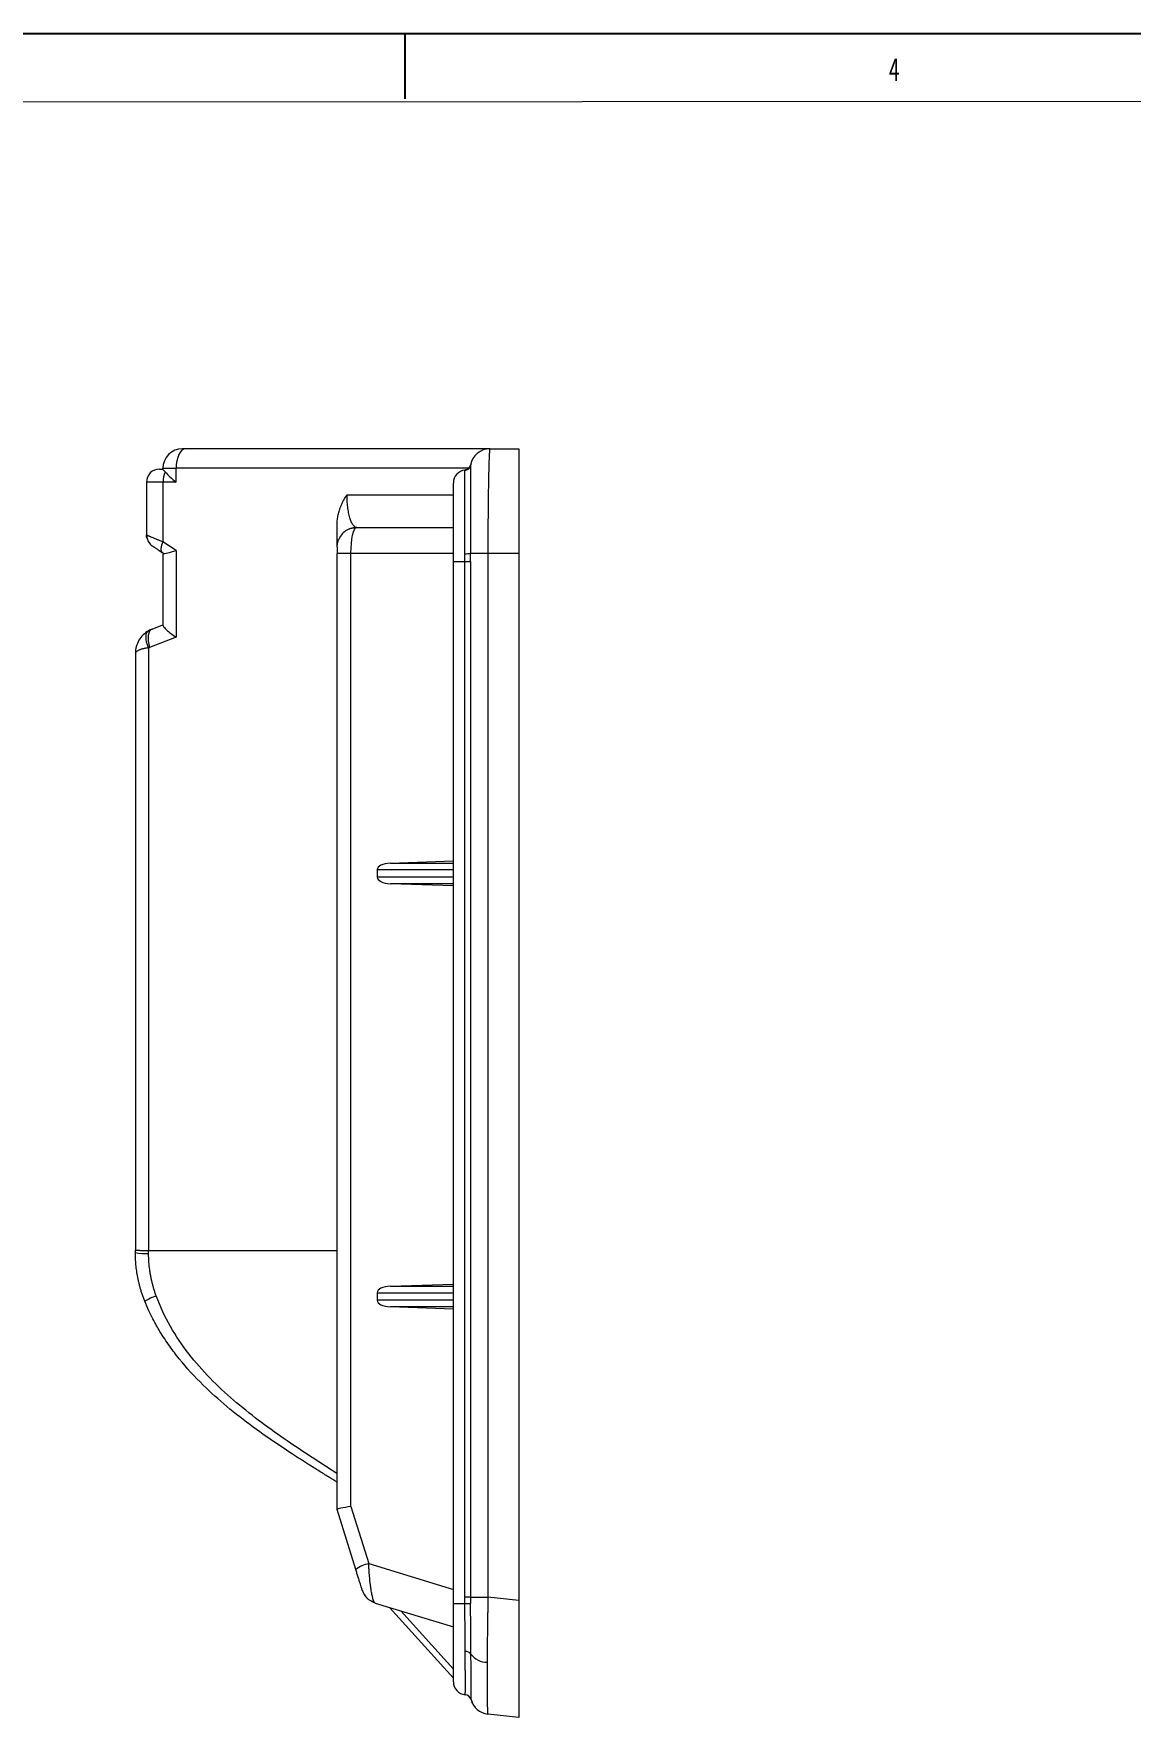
# Model space of a CAD drawing. Header units: millimetres. Extents: x 0 to 1189, y 0 to 841.
# Drawn here: x 389 to 556.9, y 583.1 to 841 of the extents above; entities that cross this region are included whole.
import ezdxf

# ---------------------------------------------------------------- set-up
doc = ezdxf.new("R2010")
doc.units = ezdxf.units.MM
for name, color, linetype in [('10', 7, 'Continuous'), ('5', 7, 'Continuous'), ('9', 7, 'Continuous')]:
    doc.layers.add(name, color=color, linetype=linetype)
doc.styles.add('SLDTEXTSTYLE0', font='TXT', dxfattribs={"width": 0.7})

msp = doc.modelspace()

# ---------------------------------------------------------------- linework, layer by layer
at = {"color": 7, "linetype": 'Continuous', "lineweight": 15}
for p, q in [((458.85, 777.43), (412.27, 777.43)), ((458.85, 777.43), (463.25, 777.43)), ((463.25, 777.43), (463.25, 761.43)), ((408.76, 774.43), (410.79, 774.43)), ((408.76, 774.3), (408.76, 774.43)), ((455.6, 774.43), (410.79, 774.43)), ((410.79, 772.31), (410.79, 774.43)), ((408.79, 772.31), (406.26, 772.31)), ((406.26, 772.31), (406.26, 764.22)), ((408.79, 772.31), (408.79, 763.18)), ((410.79, 772.31), (408.79, 772.31)), ((436.97, 770.38), (453.25, 770.38)), ((438.45, 765.38), (453.25, 765.38)), ((408.82, 761.42), (408.65, 761.53)), ((408.76, 761.46), (408.76, 750.4)), ((410.79, 761.82), (408.79, 763.18)), ((410.79, 761.82), (410.79, 748.58)), ((435.45, 614.98), (435.45, 761.38)), ((437.57, 761.38), (435.45, 761.38)), ((437.57, 615.44), (437.57, 761.38)), ((453.25, 761.38), (437.57, 761.38)), ((455.87, 761.43), (458.54, 761.43)), ((458.54, 761.43), (463.25, 761.43)), ((458.54, 761.43), (458.54, 601.53)), ((463.25, 761.43), (463.25, 601.03)), ((453.25, 760.18), (455.01, 760.18)), ((453.25, 600.58), (453.25, 760.18)), ((455.01, 760.18), (455.88, 760.18)), ((455.01, 601.53), (455.01, 760.18)), ((455.88, 760.18), (455.88, 601.53)), ((407.12, 749.81), (408.76, 750.44)), ((410.79, 748.58), (406.72, 747.01)), ((404.56, 746.08), (404.56, 654.7)), ((406.59, 746.94), (406.59, 654.63)), ((441.58, 712.96), (453.25, 712.96)), ((441.58, 712.96), (441.58, 711.81)), ((453.25, 711.81), (441.58, 711.81)), ((443.6, 713.95), (453.25, 714.29)), ((443.6, 713.95), (453.25, 713.95)), ((453.25, 710.81), (443.6, 710.81)), ((453.25, 710.47), (443.6, 710.81)), ((404.56, 654.33), (404.56, 654.7)), ((406.59, 654.63), (435.45, 654.63)), ((441.58, 648.16), (453.25, 648.16)), ((441.58, 648.16), (441.58, 647.01)), ((443.6, 649.15), (453.25, 649.49)), ((443.6, 649.15), (453.25, 649.15)), ((453.25, 647.01), (441.58, 647.01)), ((453.25, 646.01), (443.6, 646.01)), ((453.25, 645.67), (443.6, 646.01)), ((438.3, 605.79), (435.45, 614.98)), ((435.45, 614.98), (435.45, 614.98)), ((437.57, 615.44), (440.29, 606.68)), ((440.29, 606.68), (453.25, 602.72)), ((455.01, 600.58), (455.01, 601.53)), ((455.88, 601.53), (455.01, 601.53)), ((455.88, 601.53), (458.54, 601.53)), ((463.25, 601.03), (458.54, 601.53)), ((463.25, 601.03), (463.25, 583.13)), ((441.27, 600.64), (453.25, 596.98)), ((443.49, 599.97), (453.25, 589.12)), ((445.2, 599.44), (453.25, 590.5)), ((453.25, 600.58), (455.01, 600.58)), ((463.25, 583.13), (458.54, 583.63))]:
    msp.add_line(p, q, dxfattribs=at)
at = {"color": 8, "linetype": 'Continuous', "lineweight": 15}
msp.add_line((455.89, 774.94), (455.89, 774.93), dxfattribs=at)
at = {"color": 7, "linetype": 'Continuous', "lineweight": 15, "flags": 128}
for points in [[(412.27, 777.43), (411.98, 777.37), (411.7, 777.2), (411.45, 776.93), (411.22, 776.55), (411.04, 776.1), (410.9, 775.58), (410.82, 775.02), (410.79, 774.43)], [(406.32, 763.74), (406.28, 763.98), (406.26, 764.22)], [(435.45, 762.38), (435.51, 762.97), (435.67, 763.51)], [(408.79, 763.18), (408.66, 762.91), (408.56, 762.64), (408.49, 762.39), (408.46, 762.15), (408.46, 761.94), (408.49, 761.77), (408.56, 761.63), (408.65, 761.53)], [(406.59, 746.94), (406.42, 747.39), (406.29, 747.82), (406.22, 748.23), (406.19, 748.6), (406.22, 748.93), (406.29, 749.2), (406.42, 749.41), (406.59, 749.55)], [(407.12, 749.81), (406.91, 749.68), (406.74, 749.47), (406.61, 749.18), (406.53, 748.83), (406.51, 748.43), (406.53, 747.98), (406.6, 747.5), (406.72, 747.01)], [(441.27, 600.64), (440.93, 600.77), (440.72, 600.87)]]:
    msp.add_lwpolyline(points, dxfattribs=at)
at = {"color": 7, "linetype": 'Continuous', "lineweight": 15}
for centre, radius, start, end in [((411.76, 774.43), 3, 90, 180), ((458.85, 774.43), 3, 90, 170.3651), ((408.26, 772.31), 2, 90, 180), ((411.91, 772.4), 3.12, 152.3036, 181.6317), ((455.25, 772.18), 2, 96.3637, 180), ((454.91, 775.1), 0.996, 276.375, 350.2856), ((438.45, 762.38), 3, 90, 118.4468), ((408.26, 764.22), 2, 213.7278, 235.6766), ((455.12, 764.73), 3.38, 268.0252, 282.8591), ((406.24, 663.26), 9.09, 259.3565, 272.1995), ((411.56, 637.35), 11.01, 110.2449, 120.2851), ((441.51, 601.29), 5.52, 102.7289, 125.4767), ((442.15, 603.51), 3, 197.2455, 227.7892), ((452.69, 870.74), 270.17, 270.4914, 270.676), ((455.14, 592.19), 1.02, 38.2267, 94.0644), ((458.34, 594.53), 2.95, 215.4616, 271.4515), ((455.25, 588.58), 2, 180, 264.9), ((454.98, 585.59), 1, 14.8537, 84.9029), ((454.98, 585.59), 1, 14.8388, 84.899), ((454.98, 585.59), 1, 14.7301, 84.8617), ((458.85, 586.62), 3, 194.8795, 263.8207), ((458.85, 586.61), 3, 194.73, 264)]:
    msp.add_arc(centre, radius, start, end, dxfattribs=at)
at = {"color": 8, "linetype": 'Continuous', "lineweight": 15}
msp.add_arc((454.92, 775.16), 1, 329.227, 349.4608, dxfattribs=at)
at = {"color": 7, "linetype": 'Continuous', "lineweight": 15}
for centre, major_axis, ratio, start_param, end_param in [((443.77, 712.96), (2.19, 0), 0.456965, 1.647737, 3.141593), ((443.77, 711.81), (2.19, 0), 0.456965, 3.141593, 4.635448), ((443.77, 648.16), (2.19, 0), 0.456965, 1.647737, 3.141593), ((443.77, 647.01), (2.19, 0), 0.456965, 3.141593, 4.635448), ((438.45, 615.44), (3, 0.45), 0.045227, 1.860644, 3.134735)]:
    msp.add_ellipse(centre, major_axis=major_axis, ratio=ratio, start_param=start_param, end_param=end_param, dxfattribs=at)
for points, knots in [([(412.27, 777.43), (412.25, 777.43), (412.17, 777.43), (412.03, 777.43), (411.89, 777.43), (411.8, 777.43), (411.77, 777.43), (411.76, 777.43), (411.76, 777.43)], [0, 0, 0, 0, 0.074116, 0.252394, 0.500016, 0.749086, 0.873304, 1, 1, 1, 1]), ([(458.85, 777.43), (458.85, 777.43), (458.84, 777.43), (458.83, 777.4), (458.82, 777.35), (458.81, 777.29), (458.8, 777.22), (458.79, 777.14), (458.78, 777.05), (458.77, 776.95), (458.77, 776.85), (458.76, 776.74), (458.75, 776.64), (458.75, 776.53), (458.74, 776.42), (458.73, 776.13), (458.7, 775.61), (458.67, 774.75), (458.65, 773.8), (458.63, 772.83), (458.61, 771.88), (458.6, 770.95), (458.58, 769.98), (458.57, 768.97), (458.56, 767.93), (458.55, 766.87), (458.55, 765.79), (458.54, 764.7), (458.54, 763.61), (458.54, 762.52), (458.54, 761.79), (458.54, 761.43)], [0, 0, 0, 0, 0.022441, 0.044071, 0.064891, 0.084901, 0.1041, 0.122489, 0.140067, 0.156835, 0.172792, 0.187939, 0.202276, 0.215802, 0.228517, 0.240423, 0.310556, 0.377292, 0.44063, 0.500572, 0.548283, 0.595528, 0.642309, 0.688627, 0.734484, 0.779879, 0.824816, 0.869295, 0.913318, 0.956885, 1, 1, 1, 1]), ([(408.26, 774.31), (408.26, 774.31), (408.27, 774.31), (408.3, 774.31), (408.35, 774.31), (408.42, 774.31), (408.51, 774.31), (408.63, 774.31), (408.72, 774.31), (408.76, 774.31)], [0, 0, 0, 0, 0.145361, 0.288229, 0.429579, 0.570421, 0.711771, 0.854639, 1, 1, 1, 1]), ([(408.76, 774.3), (408.76, 774.28), (408.8, 774.23), (408.93, 774.08), (409.03, 773.98), (409.15, 773.85)], [0, 0, 0, 0, 0.5, 0.5, 1, 1, 1, 1]), ([(409.15, 773.85), (409.34, 773.64), (409.58, 773.39), (410.13, 772.86), (410.45, 772.58), (410.79, 772.31)], [0, 0, 0, 0, 0.5, 0.5, 1, 1, 1, 1]), ([(455, 761.35), (455, 761.51), (455, 761.84), (455, 762.34), (454.99, 762.85), (454.99, 763.37), (454.99, 763.89), (454.99, 764.42), (454.99, 764.96), (454.98, 765.51), (454.98, 766.37), (454.98, 767.98), (454.98, 770.04), (454.98, 771.76), (454.99, 772.73), (454.99, 773.25), (455, 773.58), (455, 773.83), (455.01, 774.01), (455.02, 774.08), (455.02, 774.11)], [0, 0, 0, 0, 0.025104, 0.050882, 0.077332, 0.104456, 0.132252, 0.160722, 0.189865, 0.219682, 0.250171, 0.334529, 0.499991, 0.649946, 0.749852, 0.803781, 0.85576, 0.905789, 0.953869, 1, 1, 1, 1]), ([(455.02, 774.11), (455.02, 774.13), (455.03, 774.16), (455.03, 774.17), (455.03, 774.17)], [0, 0, 0, 0, 0.512271, 1, 1, 1, 1]), ([(455.9, 774.97), (455.88, 774.89), (455.84, 774.74), (455.67, 774.47), (455.44, 774.29), (455.21, 774.2), (455.09, 774.18), (455.03, 774.17)], [0, 0, 0, 0, 0.237495, 0.479943, 0.735385, 0.867483, 1, 1, 1, 1]), ([(455.89, 774.93), (455.89, 774.92), (455.89, 774.89), (455.88, 774.82), (455.88, 774.73), (455.87, 774.61), (455.87, 774.47), (455.86, 774.31), (455.86, 774.12), (455.86, 773.9), (455.85, 773.38), (455.85, 772.4), (455.85, 770.74), (455.85, 768.79), (455.85, 766.96), (455.85, 765.44), (455.86, 764.43), (455.86, 763.42), (455.87, 762.42), (455.87, 761.76), (455.87, 761.43)], [0, 0, 0, 0, 0.02593, 0.052322, 0.079178, 0.106502, 0.134295, 0.16256, 0.191297, 0.220506, 0.250187, 0.384699, 0.500039, 0.61896, 0.749895, 0.80278, 0.854207, 0.904199, 0.952784, 1, 1, 1, 1]), ([(453.25, 760.18), (453.25, 760.33), (453.25, 760.62), (453.25, 761.06), (453.25, 761.5), (453.25, 761.93), (453.25, 762.6), (453.25, 763.5), (453.25, 764.62), (453.25, 765.71), (453.25, 767.12), (453.25, 768.73), (453.25, 770.03), (453.25, 770.85), (453.25, 771.35), (453.25, 771.73), (453.25, 771.97), (453.25, 772.1), (453.25, 772.17), (453.25, 772.18), (453.25, 772.18)], [0, 0, 0, 0, 0.023353, 0.046655, 0.069937, 0.09323, 0.116565, 0.1783, 0.240092, 0.304402, 0.368768, 0.500006, 0.631244, 0.695554, 0.759919, 0.821655, 0.883447, 0.922284, 0.961087, 1, 1, 1, 1]), ([(435.45, 765.69), (435.45, 765.81), (435.45, 766.05), (435.48, 766.41), (435.52, 766.76), (435.58, 767.12), (435.66, 767.47), (435.75, 767.83), (435.91, 768.32), (436.15, 768.94), (436.52, 769.68), (436.82, 770.14), (436.97, 770.38)], [0, 0, 0, 0, 0.070267, 0.140554, 0.21107, 0.282018, 0.3536, 0.426013, 0.499444, 0.659642, 0.825976, 1, 1, 1, 1]), ([(438.17, 765.48), (438.15, 765.49), (438.1, 765.52), (438.01, 765.6), (437.84, 765.8), (437.63, 766.17), (437.4, 766.82), (437.21, 767.6), (437.07, 768.49), (436.99, 769.43), (436.97, 770.07), (436.97, 770.38)], [0, 0, 0, 0, 0.021638, 0.093872, 0.152515, 0.325085, 0.473332, 0.623988, 0.759554, 0.882131, 1, 1, 1, 1]), ([(406.26, 764.22), (406.26, 764.22), (406.27, 764.22), (406.29, 764.21), (406.33, 764.19), (406.39, 764.17), (406.47, 764.14), (406.56, 764.1), (406.67, 764.05), (406.8, 764), (406.97, 763.93), (407.21, 763.84), (407.52, 763.7), (407.9, 763.55), (408.32, 763.38), (408.63, 763.25), (408.79, 763.18)], [0, 0, 0, 0, 0.0530958, 0.1065097, 0.1602713, 0.21441, 0.2689542, 0.323932, 0.3793707, 0.435297, 0.4917367, 0.5846117, 0.6817931, 0.7833687, 0.8894152, 1, 1, 1, 1]), ([(406.31, 764.21), (406.3, 764.09), (406.3, 763.86), (406.39, 763.51), (406.54, 763.18), (406.7, 762.98), (406.77, 762.89)], [0, 0, 0, 0, 0.250837, 0.503171, 0.753926, 1, 1, 1, 1]), ([(435.45, 762.38), (435.45, 762.38), (435.45, 762.39), (435.45, 762.41), (435.45, 762.46), (435.45, 762.52), (435.45, 762.63), (435.45, 762.85), (435.45, 763.24), (435.45, 763.72), (435.45, 764.24), (435.45, 764.74), (435.45, 765.19), (435.45, 765.52), (435.45, 765.69)], [0, 0, 0, 0, 0.051014, 0.101826, 0.152518, 0.203175, 0.253881, 0.383286, 0.511559, 0.638133, 0.762994, 0.842847, 0.921689, 1, 1, 1, 1]), ([(438.27, 765.3), (438.02, 765.28), (437.48, 765.23), (436.72, 764.87), (436.05, 764.28), (435.79, 763.74), (435.65, 763.47)], [0, 0, 0, 0, 0.2295504, 0.478999, 0.7396749, 1, 1, 1, 1]), ([(407.13, 762.57), (407.14, 762.57), (407.14, 762.57), (407.17, 762.55), (407.21, 762.52), (407.27, 762.48), (407.34, 762.43), (407.43, 762.37), (407.54, 762.29), (407.73, 762.16), (408, 761.98), (408.34, 761.75), (408.56, 761.6), (408.65, 761.53)], [0, 0, 0, 0, 0.067799, 0.135384, 0.203036, 0.271001, 0.339487, 0.408669, 0.478696, 0.556843, 0.73756, 0.88372, 1, 1, 1, 1]), ([(408.82, 761.42), (408.88, 761.38), (408.96, 761.37), (409.19, 761.4), (409.34, 761.43), (409.84, 761.56), (410.29, 761.69), (410.79, 761.82)], [0, 0, 0, 0, 0.25, 0.25, 0.5, 0.5, 1, 1, 1, 1]), ([(435.45, 762.38), (435.45, 762.38), (435.45, 762.38), (435.45, 762.35), (435.45, 762.31), (435.45, 762.25), (435.45, 762.17), (435.45, 762.09), (435.45, 761.95), (435.45, 761.77), (435.45, 761.56), (435.45, 761.44), (435.45, 761.38)], [0, 0, 0, 0, 0.087622, 0.173478, 0.258068, 0.34175, 0.424771, 0.507305, 0.594925, 0.764911, 0.893541, 1, 1, 1, 1]), ([(408.76, 750.4), (408.76, 750.34), (408.82, 750.25), (409.02, 750), (409.16, 749.85), (409.53, 749.51), (409.74, 749.34), (410.22, 748.96), (410.5, 748.77), (410.79, 748.58)], [0, 0, 0, 0, 0.25, 0.25, 0.5, 0.5, 0.75, 0.75, 1, 1, 1, 1]), ([(406.59, 749.55), (405.98, 749.21), (405.46, 748.7), (404.75, 747.48), (404.56, 746.78), (404.56, 746.08)], [0, 0, 0, 0, 0.5, 0.5, 1, 1, 1, 1]), ([(406.59, 746.94), (406.51, 746.93), (406.35, 746.91), (406.11, 746.87), (405.89, 746.82), (405.67, 746.77), (405.46, 746.71), (405.27, 746.65), (405.09, 746.57), (404.9, 746.48), (404.73, 746.37), (404.59, 746.23), (404.57, 746.13), (404.56, 746.08)], [0, 0, 0, 0, 0.065253, 0.132401, 0.201457, 0.272434, 0.345344, 0.420196, 0.497002, 0.591615, 0.706989, 0.843121, 1, 1, 1, 1]), ([(404.56, 654.7), (404.56, 654.69), (404.57, 654.69), (404.6, 654.69), (404.64, 654.68), (404.7, 654.68), (404.78, 654.67), (404.87, 654.67), (404.97, 654.66), (405.08, 654.66), (405.2, 654.66), (405.33, 654.65), (405.46, 654.65), (405.59, 654.65), (405.73, 654.64), (405.87, 654.64), (406.02, 654.64), (406.16, 654.64), (406.3, 654.64), (406.45, 654.63), (406.54, 654.63), (406.59, 654.63)], [0, 0, 0, 0, 0.066788, 0.132003, 0.195646, 0.257716, 0.318212, 0.377136, 0.434487, 0.490265, 0.54447, 0.597102, 0.648161, 0.697647, 0.745559, 0.791899, 0.836666, 0.879859, 0.921479, 0.961526, 1, 1, 1, 1]), ([(406.01, 646.86), (405.94, 647.04), (405.8, 647.4), (405.6, 647.95), (405.43, 648.48), (405.28, 649.01), (405.15, 649.52), (405.03, 650.03), (404.89, 650.68), (404.76, 651.49), (404.64, 652.45), (404.57, 653.4), (404.57, 654.02), (404.56, 654.33)], [0, 0, 0, 0, 0.077193, 0.152464, 0.225813, 0.297242, 0.36675, 0.434339, 0.500009, 0.628974, 0.755287, 0.878959, 1, 1, 1, 1]), ([(407.75, 647.68), (407.69, 647.86), (407.56, 648.21), (407.4, 648.74), (407.24, 649.27), (407.11, 649.8), (406.99, 650.34), (406.88, 650.89), (406.76, 651.61), (406.65, 652.5), (406.6, 653.42), (406.59, 653.97), (406.59, 654.18)], [0, 0, 0, 0, 0.084167, 0.167972, 0.251435, 0.334578, 0.417422, 0.499986, 0.585658, 0.748969, 0.907143, 1, 1, 1, 1]), ([(435.45, 620.45), (432.71, 622.2), (429.98, 623.96), (424.66, 627.65), (422.06, 629.59), (417.13, 633.84), (414.78, 636.19), (410.69, 641.45), (408.97, 644.35), (407.75, 647.68)], [0, 0, 0, 0, 0.25, 0.25, 0.5, 0.5, 0.75, 0.75, 1, 1, 1, 1]), ([(435.45, 619.13), (435.01, 619.41), (434.08, 619.98), (432.63, 620.89), (430.79, 622.05), (428.82, 623.3), (425.97, 625.18), (422.57, 627.55), (418.59, 630.64), (414.76, 634.08), (411.88, 637.22), (409.74, 640.02), (408.61, 641.74), (407.78, 643.15), (407.22, 644.21), (406.6, 645.45), (406.21, 646.37), (406.01, 646.86)], [0, 0, 0, 0, 0.0380041, 0.0798278, 0.1254706, 0.1971945, 0.2509515, 0.3761504, 0.5010566, 0.6191408, 0.7505193, 0.8093703, 0.874832, 0.8991518, 0.9280658, 0.9616429, 1, 1, 1, 1]), ([(441.27, 600.64), (441.26, 600.65), (441.23, 600.66), (441.19, 600.7), (441.14, 600.77), (441.09, 600.86), (441.04, 600.98), (440.94, 601.25), (440.82, 601.72), (440.7, 602.4), (440.56, 603.27), (440.47, 604.12), (440.39, 604.99), (440.35, 605.52), (440.32, 606.09), (440.3, 606.48), (440.29, 606.68)], [0, 0, 0, 0, 0.03448, 0.071053, 0.109709, 0.150454, 0.193309, 0.238315, 0.381987, 0.493023, 0.56985, 0.751975, 0.809654, 0.870042, 0.933386, 1, 1, 1, 1]), ([(439.29, 602.62), (439.29, 602.62), (439.28, 602.63), (439.28, 602.65), (439.26, 602.7), (439.24, 602.76), (439.2, 602.88), (439.13, 603.12), (439.01, 603.53), (438.85, 604.03), (438.67, 604.59), (438.49, 605.19), (438.37, 605.59), (438.3, 605.79)], [0, 0, 0, 0, 0.047081, 0.093237, 0.138811, 0.184161, 0.22965, 0.350956, 0.474612, 0.602267, 0.735803, 0.865273, 1, 1, 1, 1]), ([(439.58, 601.97), (439.68, 601.82), (439.88, 601.52), (440.26, 601.18), (440.68, 600.93), (440.98, 600.84), (441.13, 600.8)], [0, 0, 0, 0, 0.251012, 0.502326, 0.752347, 1, 1, 1, 1]), ([(455.88, 601.53), (455.88, 601.37), (455.88, 601.06), (455.88, 600.75), (455.88, 600.59)], [0, 0, 0, 0, 0.500014, 1, 1, 1, 1]), ([(458.54, 601.53), (458.53, 601.32), (458.53, 600.91), (458.52, 600.3), (458.51, 599.7), (458.5, 599.1), (458.49, 598.5), (458.48, 597.91), (458.47, 597.33), (458.46, 596.76), (458.46, 596.2), (458.45, 595.64), (458.44, 595.1), (458.44, 594.56), (458.43, 594.04), (458.43, 593.52), (458.43, 593.02), (458.42, 592.53), (458.42, 592.05), (458.42, 591.74), (458.42, 591.58)], [0, 0, 0, 0, 0.05839, 0.116443, 0.17416, 0.231542, 0.288588, 0.3453, 0.401678, 0.457723, 0.513435, 0.568816, 0.623865, 0.678585, 0.732974, 0.787034, 0.840766, 0.894171, 0.947248, 1, 1, 1, 1]), ([(453.25, 588.58), (453.25, 588.58), (453.25, 588.59), (453.25, 588.61), (453.25, 588.65), (453.25, 588.71), (453.25, 588.82), (453.25, 589.03), (453.25, 589.41), (453.25, 589.91), (453.25, 590.73), (453.25, 592.04), (453.25, 593.64), (453.25, 595.05), (453.25, 596.14), (453.25, 597.26), (453.25, 598.25), (453.25, 599.12), (453.25, 599.85), (453.25, 600.34), (453.25, 600.58)], [0, 0, 0, 0, 0.023353, 0.046655, 0.069937, 0.09323, 0.116565, 0.1783, 0.240092, 0.304402, 0.368768, 0.500006, 0.631244, 0.695554, 0.759919, 0.821655, 0.883447, 0.922284, 0.961087, 1, 1, 1, 1]), ([(455.07, 593.21), (455.06, 594.31), (455.05, 595.5), (455.03, 597.99), (455.02, 599.29), (455.01, 600.58)], [0, 0, 0, 0, 0.5, 0.5, 1, 1, 1, 1]), ([(455.94, 592.82), (455.94, 592.96), (455.94, 593.26), (455.94, 593.7), (455.93, 594.16), (455.93, 594.62), (455.92, 595.09), (455.92, 595.57), (455.92, 596.06), (455.91, 596.6), (455.91, 597.42), (455.9, 598.39), (455.89, 599.37), (455.89, 600.05), (455.88, 600.43), (455.88, 600.59)], [0, 0, 0, 0, 0.062493, 0.124978, 0.187463, 0.249952, 0.312449, 0.374956, 0.437477, 0.500013, 0.583904, 0.749322, 0.859585, 0.943157, 1, 1, 1, 1]), ([(455.07, 586.59), (455.07, 586.59), (455.07, 586.6), (455.08, 586.63), (455.08, 586.68), (455.08, 586.76), (455.08, 586.87), (455.08, 586.99), (455.09, 587.15), (455.09, 587.33), (455.09, 587.54), (455.09, 587.79), (455.09, 588.06), (455.09, 588.42), (455.09, 588.91), (455.09, 589.53), (455.08, 590.19), (455.08, 590.9), (455.08, 591.64), (455.07, 592.41), (455.07, 592.94), (455.07, 593.21)], [0, 0, 0, 0, 0.0377621, 0.0762349, 0.1154182, 0.155312, 0.1959164, 0.2372311, 0.2792562, 0.3219917, 0.3654374, 0.4095933, 0.4544593, 0.5000353, 0.5762173, 0.6508135, 0.7238239, 0.795248, 0.8650855, 0.9333363, 1, 1, 1, 1]), ([(455.95, 585.85), (455.95, 585.85), (455.95, 585.86), (455.96, 585.9), (455.96, 585.98), (455.96, 586.12), (455.97, 586.42), (455.97, 586.94), (455.97, 587.63), (455.97, 588.29), (455.97, 588.9), (455.96, 589.57), (455.96, 590.3), (455.95, 591.09), (455.95, 591.92), (455.94, 592.52), (455.94, 592.82)], [0, 0, 0, 0, 0.0303418, 0.0706662, 0.1208981, 0.1809712, 0.2508391, 0.3856764, 0.4999898, 0.5710172, 0.6420852, 0.7132397, 0.7845345, 0.8560355, 0.9278239, 1, 1, 1, 1]), ([(458.42, 591.58), (458.42, 591.42), (458.41, 591.09), (458.41, 590.61), (458.41, 590.14), (458.41, 589.68), (458.41, 589.24), (458.41, 588.8), (458.41, 588.39), (458.41, 587.98), (458.41, 587.59), (458.41, 587.22), (458.41, 586.86), (458.41, 586.52), (458.42, 586.19), (458.42, 585.81), (458.43, 585.4), (458.44, 584.98), (458.45, 584.61), (458.46, 584.29), (458.48, 584.03), (458.49, 583.83), (458.51, 583.69), (458.52, 583.66), (458.53, 583.64)], [0, 0, 0, 0, 0.035186, 0.070451, 0.105795, 0.141218, 0.176722, 0.212306, 0.247971, 0.283719, 0.31955, 0.355463, 0.391461, 0.427543, 0.463709, 0.499962, 0.560479, 0.621559, 0.683205, 0.745418, 0.808202, 0.871559, 0.935491, 1, 1, 1, 1])]:
    msp.add_open_spline(points, degree=3, knots=knots, dxfattribs=at)
for points in [[(437.57, 761.38), (437.57, 763.56), (437.97, 765.38), (438.45, 765.38)], [(455.01, 760.18), (455.01, 760.57), (455.01, 760.96), (455, 761.35)], [(455.88, 760.18), (455.88, 760.6), (455.88, 761.01), (455.87, 761.43)], [(407.12, 749.81), (406.94, 749.74), (406.76, 749.65), (406.59, 749.55)], [(406.59, 746.94), (406.63, 746.97), (406.68, 746.99), (406.72, 747.01)], [(406.59, 654.18), (406.59, 654.33), (406.59, 654.48), (406.59, 654.63)], [(455.07, 586.59), (455.07, 586.59), (455.07, 586.59), (455.07, 586.59)], [(455.95, 585.85), (455.95, 585.85), (455.95, 585.85), (455.95, 585.85)], [(455.95, 585.85), (455.95, 585.85), (455.95, 585.85), (455.95, 585.85)], [(458.54, 583.63), (458.53, 583.63), (458.53, 583.63), (458.53, 583.64)]]:
    msp.add_open_spline(points, degree=3, dxfattribs=at)
at = {"layer": '10', "color": 7}
msp.add_line((445.88, 831), (445.88, 841), dxfattribs=at)
at = {"layer": '5', "color": 7, "lineweight": 15}
msp.add_line((1178.45, 831.05), (24.45, 830.27), dxfattribs=at)
at = {"layer": '9', "color": 7}
msp.add_line((1189, 841), (0, 841), dxfattribs=at)

# ---------------------------------------------------------------- texts
at = {"layer": '9', "color": 7, "insert": (520.75, 837.26), "char_height": 3.5, "attachment_point": 2, "style": 'SLDTEXTSTYLE0'}
msp.add_mtext('4', dxfattribs=at)

doc.saveas('drawing.dxf')
